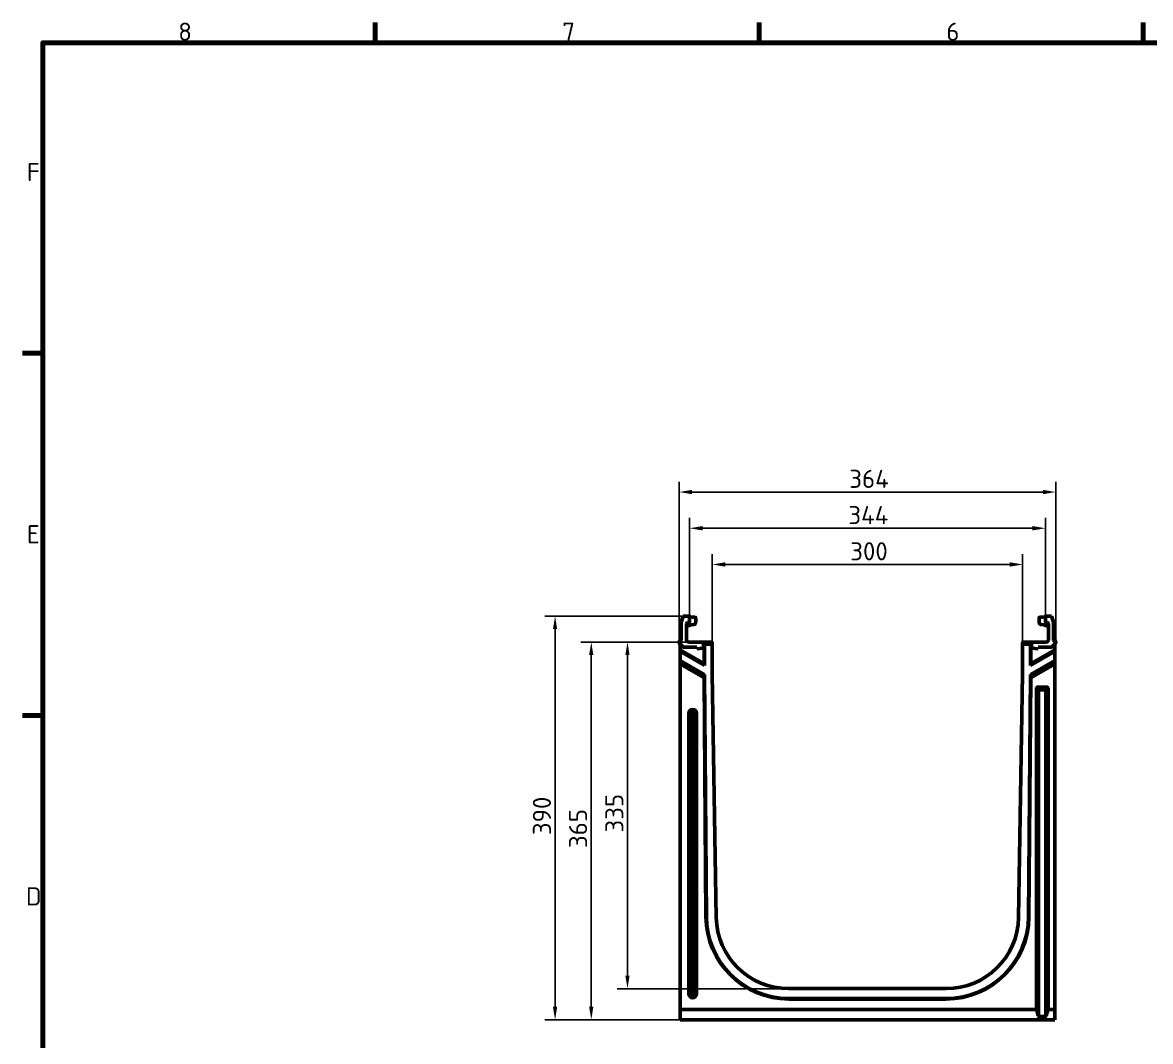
# Model space of a CAD drawing. Header units: millimetres. Extents: x 0 to 4362, y -130 to 2100.
# Drawn here: x 31 to 1121, y 1085 to 2070 of the extents above; entities that cross this region are included whole.
import ezdxf

# ---------------------------------------------------------------- set-up
doc = ezdxf.new("R2010")
doc.units = ezdxf.units.MM
doc.header["$LTSCALE"] = 5
for name, color, linetype, lineweight in [('Bemaßung (ISO)', 7, 'Continuous', 25), ('Rahmen (ISO)', 7, 'Continuous', 70), ('Sichtbar (ISO)', 7, 'Continuous', 50), ('Sichtbar schmal (ISO)', 7, 'Continuous', 35)]:
    doc.layers.add(name, color=color, linetype=linetype, lineweight=lineweight)
doc.styles.add('Notiztext (DIN)', font='isocpeur.ttf')
doc.styles.add('TXT 3_5', font='isocpeur.ttf')
doc.dimstyles.new('Anrin Standard (DIN)', dxfattribs={"dimscale": 5, "dimtxt": 3.5, "dimasz": 2.5, "dimexe": 2, "dimexo": 0, "dimgap": 0.8, "dimtad": 1, "dimrnd": 1e-08, "dimtxsty": 'TXT 3_5', "dimcen": 0.09, "dimdle": 10, "dimclrd": 256, "dimclre": 256, "dimclrt": 256, "dimadec": 0, "dimazin": 2, "dimtfac": 0.714286, "dimtmove": 0, "dimatfit": 3, "dimfxl": 1, "dimtolj": 1, "dimlwd": -1, "dimlwe": -1, "dimarcsym": 0})

# ---------------------------------------------------------------- blocks, each defined once
blk = doc.blocks.new('Ränder Standardrahmen')
at = {"layer": 'Rahmen (ISO)'}
for p, q in [((74.25, 410), (74.25, 413.9)), ((148.5, 410), (148.5, 413.9)), ((222.75, 410), (222.75, 413.9)), ((10, 350), (6.1, 350)), ((10, 280), (6.1, 280))]:
    blk.add_line(p, q, dxfattribs=at)
at = {"layer": 'Rahmen (ISO)', "flags": 128}
blk.add_lwpolyline([(10, 10), (10, 410), (584, 410), (584, 10), (10, 10)], dxfattribs=at)
at = {"layer": 'Rahmen (ISO)', "char_height": 3.5, "attachment_point": 7, "style": 'Notiztext (DIN)'}
for s, insert in [('8', (36.2, 410.4)), ('7', (110.45, 410.4)), ('6', (184.7, 410.4)), ('F', (6.93, 383.25)), ('E', (6.93, 313.25)), ('D', (6.75, 243.25))]:
    blk.add_mtext(s, dxfattribs=dict(at, insert=insert))
blk = doc.blocks.new('*D30')
at = {"layer": 'Bemaßung (ISO)', "transparency": 16777216}
for p, q in [((665.3, 1471.3), (665.3, 1625.8)), ((1029.3, 1471.3), (1029.3, 1625.8)), ((677.8, 1615.8), (1016.8, 1615.8))]:
    blk.add_line(p, q, dxfattribs=at)
for points in [[(677.8, 1617.9), (677.8, 1613.7), (665.3, 1615.8)], [(1016.8, 1617.9), (1016.8, 1613.7), (1029.3, 1615.8)]]:
    blk.add_solid(points, dxfattribs=at)
at = {"layer": 'Defpoints', "color": 0, "transparency": 16777216}
for p in [(1029.3, 1615.8), (665.3, 1471.3), (1029.3, 1471.3)]:
    blk.add_point(p, dxfattribs=at)
at = {"layer": 'Bemaßung (ISO)', "transparency": 16777216, "insert": (829.7, 1637.3), "char_height": 17.5, "attachment_point": 1, "style": 'TXT 3_5'}
blk.add_mtext('\\A1;364', dxfattribs=at)
blk = doc.blocks.new('*D31')
at = {"layer": 'Bemaßung (ISO)', "transparency": 16777216}
for p, q in [((675.3, 1495.3), (675.3, 1590.8)), ((1019.3, 1495.3), (1019.3, 1590.8)), ((687.8, 1580.8), (1006.8, 1580.8))]:
    blk.add_line(p, q, dxfattribs=at)
for points in [[(687.8, 1582.9), (687.8, 1578.7), (675.3, 1580.8)], [(1006.8, 1582.9), (1006.8, 1578.7), (1019.3, 1580.8)]]:
    blk.add_solid(points, dxfattribs=at)
at = {"layer": 'Defpoints', "color": 0, "transparency": 16777216}
for p in [(1019.3, 1580.8), (675.3, 1495.3), (1019.3, 1495.3)]:
    blk.add_point(p, dxfattribs=at)
at = {"layer": 'Bemaßung (ISO)', "transparency": 16777216, "insert": (828.8, 1602.3), "char_height": 17.5, "attachment_point": 1, "style": 'TXT 3_5'}
blk.add_mtext('\\A1;344', dxfattribs=at)
blk = doc.blocks.new('*D32')
at = {"layer": 'Bemaßung (ISO)', "transparency": 16777216}
for p, q in [((697.3, 1470.3), (697.3, 1555.8)), ((997.3, 1470.3), (997.3, 1555.8)), ((709.8, 1545.8), (984.8, 1545.8))]:
    blk.add_line(p, q, dxfattribs=at)
for points in [[(709.8, 1547.9), (709.8, 1543.7), (697.3, 1545.8)], [(984.8, 1547.9), (984.8, 1543.7), (997.3, 1545.8)]]:
    blk.add_solid(points, dxfattribs=at)
at = {"layer": 'Defpoints', "color": 0, "transparency": 16777216}
for p in [(997.3, 1545.8), (697.3, 1470.3), (997.3, 1470.3)]:
    blk.add_point(p, dxfattribs=at)
at = {"layer": 'Bemaßung (ISO)', "transparency": 16777216, "insert": (830.6, 1567.3), "char_height": 17.5, "attachment_point": 1, "style": 'TXT 3_5'}
blk.add_mtext('\\A1;300', dxfattribs=at)
blk = doc.blocks.new('*D33')
at = {"layer": 'Bemaßung (ISO)', "transparency": 16777216}
for p, q in [((674.3, 1470.8), (605.3, 1470.8)), ((615.3, 1458.3), (615.3, 1148.3)), ((771.1, 1135.8), (605.3, 1135.8))]:
    blk.add_line(p, q, dxfattribs=at)
for points in [[(613.2, 1458.3), (617.3, 1458.3), (615.3, 1470.8)], [(613.2, 1148.3), (617.3, 1148.3), (615.3, 1135.8)]]:
    blk.add_solid(points, dxfattribs=at)
at = {"layer": 'Defpoints', "color": 0, "transparency": 16777216}
for p in [(674.3, 1470.8), (615.3, 1135.8), (771.1, 1135.8)]:
    blk.add_point(p, dxfattribs=at)
at = {"layer": 'Bemaßung (ISO)', "transparency": 16777216, "insert": (593.8, 1286.7), "char_height": 17.5, "attachment_point": 1, "rotation": 90, "style": 'TXT 3_5'}
blk.add_mtext('\\A1;335', dxfattribs=at)
blk = doc.blocks.new('*D34')
at = {"layer": 'Bemaßung (ISO)', "transparency": 16777216}
for p, q in [((674.3, 1470.8), (570.3, 1470.8)), ((580.3, 1458.3), (580.3, 1118.3)), ((666.3, 1105.8), (570.3, 1105.8))]:
    blk.add_line(p, q, dxfattribs=at)
for points in [[(578.2, 1458.3), (582.3, 1458.3), (580.3, 1470.8)], [(578.2, 1118.3), (582.3, 1118.3), (580.3, 1105.8)]]:
    blk.add_solid(points, dxfattribs=at)
at = {"layer": 'Defpoints', "color": 0, "transparency": 16777216}
for p in [(674.3, 1470.8), (580.3, 1105.8), (666.3, 1105.8)]:
    blk.add_point(p, dxfattribs=at)
at = {"layer": 'Bemaßung (ISO)', "transparency": 16777216, "insert": (558.8, 1271.7), "char_height": 17.5, "attachment_point": 1, "rotation": 90, "style": 'TXT 3_5'}
blk.add_mtext('\\A1;365', dxfattribs=at)
blk = doc.blocks.new('*D35')
at = {"layer": 'Bemaßung (ISO)', "transparency": 16777216}
for p, q in [((669.3, 1495.8), (535.3, 1495.8)), ((545.3, 1483.3), (545.3, 1118.3)), ((666.3, 1105.8), (535.3, 1105.8))]:
    blk.add_line(p, q, dxfattribs=at)
for points in [[(543.2, 1483.3), (547.3, 1483.3), (545.3, 1495.8)], [(543.2, 1118.3), (547.3, 1118.3), (545.3, 1105.8)]]:
    blk.add_solid(points, dxfattribs=at)
at = {"layer": 'Defpoints', "color": 0, "transparency": 16777216}
for p in [(669.3, 1495.8), (545.3, 1105.8), (666.3, 1105.8)]:
    blk.add_point(p, dxfattribs=at)
at = {"layer": 'Bemaßung (ISO)', "transparency": 16777216, "insert": (523.8, 1284.2), "char_height": 17.5, "attachment_point": 1, "rotation": 90, "style": 'TXT 3_5'}
blk.add_mtext('\\A1;390', dxfattribs=at)

msp = doc.modelspace()

# ---------------------------------------------------------------- linework, layer by layer
at = {"layer": 'Sichtbar (ISO)'}
for p, q in [((667.278, 1489.906), (669.252, 1495.829)), ((669.252, 1495.829), (674.752, 1495.829)), ((680.795, 1494.869), (675.251, 1495.354)), ((675.252, 1495.329), (675.252, 1490.279)), ((681.252, 1489.662), (681.252, 1494.371)), ((1013.252, 1494.371), (1013.252, 1489.662)), ((1019.252, 1495.354), (1013.708, 1494.869)), ((1019.252, 1490.279), (1019.252, 1495.329)), ((1019.752, 1495.829), (1025.252, 1495.829)), ((1025.252, 1495.829), (1027.226, 1489.906)), ((667.252, 1472.829), (667.252, 1489.748)), ((672.252, 1488.613), (672.252, 1472.829)), ((674.804, 1489.782), (673.147, 1489.608)), ((674.078, 1487.201), (679.426, 1487.669)), ((674.078, 1486.683), (675.295, 1486.789)), ((675.752, 1487.287), (675.752, 1487.348)), ((1015.078, 1487.669), (1020.426, 1487.201)), ((1018.752, 1487.348), (1018.752, 1487.287)), ((1019.208, 1486.789), (1020.426, 1486.683)), ((1021.356, 1489.608), (1019.7, 1489.782)), ((1022.252, 1472.829), (1022.252, 1488.613)), ((1027.252, 1489.748), (1027.252, 1472.829)), ((665.252, 1470.036), (665.252, 1471.329)), ((669.105, 1465.976), (665.398, 1469.683)), ((665.752, 1471.829), (666.252, 1471.829)), ((669.105, 1465.976), (666.252, 1468.829)), ((666.252, 1463.304), (666.252, 1468.829)), ((666.252, 1461.757), (666.252, 1463.304)), ((666.252, 1463.304), (689.252, 1450.025)), ((666.252, 1452.851), (666.252, 1461.757)), ((689.689, 1448.226), (666.252, 1461.757)), ((682.252, 1465.829), (669.459, 1465.829)), ((682.252, 1465.829), (669.459, 1465.829)), ((674.252, 1470.829), (688.269, 1470.829)), ((682.252, 1464.252), (682.252, 1465.829)), ((682.252, 1464.252), (682.252, 1465.829)), ((688.321, 1464.89), (682.252, 1464.252)), ((688.321, 1464.89), (682.252, 1464.252)), ((688.716, 1470.829), (688.269, 1470.829)), ((689.66, 1470.829), (688.716, 1470.829)), ((688.771, 1465.388), (688.771, 1470.329)), ((688.771, 1468.829), (688.771, 1465.388)), ((688.771, 1468.829), (689.252, 1468.829)), ((689.252, 1468.829), (689.689, 1468.829)), ((689.252, 1450.025), (689.252, 1468.829)), ((696.752, 1470.829), (689.66, 1470.829)), ((689.689, 1468.829), (697.252, 1468.829)), ((689.689, 1468.829), (689.689, 1448.226)), ((697.252, 1468.829), (697.252, 1470.329)), ((697.252, 1468.829), (697.252, 1439.829)), ((997.252, 1470.329), (997.252, 1468.829)), ((997.252, 1468.829), (1004.814, 1468.829)), ((997.252, 1439.829), (997.252, 1468.829)), ((1004.844, 1470.829), (997.752, 1470.829)), ((1004.814, 1468.829), (1005.252, 1468.829)), ((1004.814, 1448.226), (1004.814, 1468.829)), ((1028.252, 1461.757), (1004.814, 1448.226)), ((1005.788, 1470.829), (1004.844, 1470.829)), ((1005.252, 1468.829), (1005.252, 1450.025)), ((1005.733, 1468.829), (1005.252, 1468.829)), ((1005.252, 1450.025), (1028.252, 1463.304)), ((1005.733, 1470.329), (1005.733, 1465.388)), ((1005.733, 1465.388), (1005.733, 1468.829)), ((1006.235, 1470.829), (1005.788, 1470.829)), ((1012.252, 1464.252), (1006.183, 1464.89)), ((1012.252, 1464.252), (1006.183, 1464.89)), ((1006.235, 1470.829), (1020.252, 1470.829)), ((1012.252, 1465.829), (1012.252, 1464.252)), ((1025.045, 1465.829), (1012.252, 1465.829)), ((1025.045, 1465.829), (1012.252, 1465.829)), ((1012.252, 1465.829), (1012.252, 1464.252)), ((1029.105, 1469.683), (1025.398, 1465.976)), ((1028.252, 1468.829), (1025.398, 1465.976)), ((1028.252, 1471.829), (1028.752, 1471.829)), ((1028.252, 1463.304), (1028.252, 1468.829)), ((1028.252, 1463.304), (1028.252, 1461.757)), ((1028.252, 1461.757), (1028.252, 1452.851)), ((1029.252, 1471.329), (1029.252, 1470.036)), ((666.252, 1452.851), (689.693, 1439.317)), ((666.252, 1449.518), (666.252, 1452.851)), ((1004.81, 1439.317), (1028.252, 1452.851)), ((1028.252, 1452.851), (1028.252, 1449.518)), ((666.252, 1115.829), (666.252, 1449.518)), ((689.28, 1436.222), (666.252, 1449.518)), ((689.252, 1450.025), (689.689, 1448.226)), ((689.693, 1439.317), (689.28, 1436.222)), ((689.693, 1439.317), (691.55, 1205.198)), ((697.252, 1439.829), (701.119, 1204.678)), ((993.384, 1204.678), (997.252, 1439.829)), ((1002.954, 1205.198), (1004.81, 1439.317)), ((1005.223, 1436.222), (1004.81, 1439.317)), ((1004.814, 1448.226), (1005.252, 1450.025)), ((1028.252, 1449.518), (1005.223, 1436.222)), ((1028.252, 1115.829), (1028.252, 1449.518)), ((691.112, 1205.195), (689.28, 1436.222)), ((1005.223, 1436.222), (1003.391, 1205.195)), ((771.11, 1135.829), (923.394, 1135.829)), ((771.11, 1126.267), (923.394, 1126.267)), ((923.394, 1125.829), (771.11, 1125.829)), ((1009.985, 1115.829), (666.252, 1115.829)), ((666.252, 1115.829), (666.252, 1105.829)), ((1012.429, 1109.57), (1010.95, 1115.088)), ((1021.553, 1115.088), (1020.075, 1109.57)), ((1028.252, 1115.829), (1022.519, 1115.829)), ((1028.252, 1105.829), (1028.252, 1115.829)), ((666.252, 1105.829), (1028.252, 1105.829)), ((1019.109, 1108.829), (1013.395, 1108.829))]:
    msp.add_line(p, q, dxfattribs=at)
for centre, radius, start, end in [((674.752, 1495.329), 0.5, 0, 90), ((680.752, 1494.371), 0.5, 0, 85), ((1013.752, 1494.371), 0.5, 95, 180), ((1019.752, 1495.329), 0.5, 90, 180), ((667.752, 1489.748), 0.5, 161.565051, 180), ((673.252, 1488.613), 1, 96, 180), ((674.252, 1485.209), 2, 95, 180), ((674.252, 1484.69), 2, 95, 180), ((674.752, 1490.279), 0.5, 276, 0), ((675.252, 1487.287), 0.5, 275, 0), ((679.252, 1489.662), 2, 275, 0), ((1015.252, 1489.662), 2, 180, 265), ((1019.252, 1487.287), 0.5, 180, 265), ((1019.752, 1490.279), 0.5, 180, 264), ((1020.252, 1485.209), 2, 0, 85), ((1020.252, 1484.69), 2, 0, 85), ((1021.252, 1488.613), 1, 0, 84), ((1026.752, 1489.748), 0.5, 0, 18.434949), ((666.252, 1472.829), 1, 270, 0), ((674.252, 1472.829), 2, 180, 270), ((1020.252, 1472.829), 2, 270, 0), ((1028.252, 1472.829), 1, 180, 270), ((665.752, 1471.329), 0.5, 90, 180), ((665.752, 1470.036), 0.5, 180, 225), ((669.459, 1466.329), 0.5, 225, 270), ((669.459, 1466.329), 0.5, 225, 270), ((696.752, 1470.329), 0.5, 0, 90), ((997.752, 1470.329), 0.5, 90, 180), ((1025.045, 1466.329), 0.5, 270, 315), ((1025.045, 1466.329), 0.5, 270, 315), ((1028.752, 1471.329), 0.5, 0, 90), ((1028.752, 1470.036), 0.5, 315, 0), ((771.11, 1205.829), 80, 180.454313, 270), ((771.11, 1205.829), 79.563, 180.454313, 270), ((771.11, 1205.829), 70, 180.94228, 270), ((923.394, 1205.829), 79.563, 270, 359.545687), ((923.394, 1205.829), 80, 270, 359.545687), ((923.394, 1205.829), 70, 270, 359.05772), ((1009.985, 1114.829), 1, 15, 90), ((1022.519, 1114.829), 1, 90, 165), ((1013.395, 1109.829), 1, 195, 270), ((1019.109, 1109.829), 1, 270, 345)]:
    msp.add_arc(centre, radius, start, end, dxfattribs=at)
for centre, major_axis, ratio, start_param, end_param in [((688.269, 1470.329), (0.502, 0), 0.9961947, 0, 1.57079633), ((688.269, 1465.388), (0.499, 0.052), 0.9961529, 4.71238898, 6.1788655), ((688.269, 1465.388), (0.499, 0.052), 0.9961529, 4.71238898, 6.1788655), ((1006.235, 1470.329), (-0.502, 0), 0.9961947, 4.71238898, 6.28318531), ((1006.235, 1465.388), (-0.499, 0.052), 0.9961529, 0.10431981, 1.57079633), ((1006.235, 1465.388), (-0.499, 0.052), 0.9961529, 0.10431981, 1.57079633)]:
    msp.add_ellipse(centre, major_axis=major_axis, ratio=ratio, start_param=start_param, end_param=end_param, dxfattribs=at)
at = {"layer": 'Sichtbar schmal (ISO)'}
for p, q in [((675.252, 1494.82), (680.881, 1494.327)), ((680.881, 1494.327), (680.881, 1489.618)), ((1013.623, 1494.327), (1019.252, 1494.82)), ((1013.623, 1489.618), (1013.623, 1494.327)), ((679.512, 1488.124), (674.163, 1487.656)), ((675.381, 1487.287), (674.163, 1487.181)), ((675.381, 1487.315), (675.381, 1487.287)), ((675.381, 1487.287), (675.752, 1487.287)), ((1020.341, 1487.656), (1014.992, 1488.124)), ((1018.752, 1487.287), (1019.122, 1487.287)), ((1019.122, 1487.287), (1019.122, 1487.315)), ((1020.34, 1487.181), (1019.122, 1487.287)), ((688.771, 1470.329), (689.214, 1470.329)), ((689.214, 1470.329), (689.686, 1470.329)), ((689.214, 1470.329), (689.214, 1468.829)), ((689.686, 1470.329), (696.778, 1470.329)), ((689.686, 1468.829), (689.686, 1470.329)), ((696.778, 1470.329), (697.252, 1470.329)), ((696.778, 1470.329), (696.778, 1468.829)), ((997.252, 1470.329), (997.726, 1470.329)), ((997.726, 1470.329), (1004.818, 1470.329)), ((997.726, 1468.829), (997.726, 1470.329)), ((1004.818, 1470.329), (1005.29, 1470.329)), ((1004.818, 1470.329), (1004.818, 1468.829)), ((1005.29, 1468.829), (1005.29, 1470.329)), ((1005.29, 1470.329), (1005.733, 1470.329)), ((1009.985, 1425.665), (1010.95, 1425.665)), ((1009.985, 1425.665), (1009.985, 1115.829)), ((1010.95, 1115.088), (1010.95, 1425.665)), ((1010.95, 1425.665), (1012.429, 1424.186)), ((1011.916, 1426.63), (1011.916, 1427.596)), ((1020.587, 1427.596), (1011.916, 1427.596)), ((1011.916, 1426.63), (1020.587, 1426.63)), ((1013.395, 1425.152), (1011.916, 1426.63)), ((1012.429, 1424.186), (1013.395, 1424.186)), ((1012.429, 1424.186), (1012.429, 1109.57)), ((1013.395, 1424.186), (1013.395, 1425.152)), ((1019.109, 1425.152), (1013.395, 1425.152)), ((1013.395, 1108.829), (1013.395, 1424.186)), ((1013.395, 1424.186), (1019.109, 1424.186)), ((1020.587, 1426.63), (1019.109, 1425.152)), ((1019.109, 1425.152), (1019.109, 1424.186)), ((1019.109, 1424.186), (1020.075, 1424.186)), ((1019.109, 1424.186), (1019.109, 1108.829)), ((1020.075, 1424.186), (1021.553, 1425.665)), ((1020.075, 1109.57), (1020.075, 1424.186)), ((1020.587, 1427.596), (1020.587, 1426.63)), ((1021.553, 1425.665), (1022.519, 1425.665)), ((1021.553, 1425.665), (1021.553, 1115.088)), ((1022.519, 1115.829), (1022.519, 1425.665)), ((673.985, 1401.829), (673.985, 1130.829)), ((674.95, 1401.829), (673.985, 1401.829)), ((674.95, 1130.829), (674.95, 1401.829)), ((674.95, 1401.829), (676.161, 1401.829)), ((676.161, 1401.829), (676.161, 1130.829)), ((676.161, 1401.829), (677.127, 1401.829)), ((677.127, 1130.829), (677.127, 1401.829)), ((680.343, 1401.829), (679.377, 1401.829)), ((679.377, 1401.829), (679.377, 1130.829)), ((680.343, 1130.829), (680.343, 1401.829)), ((681.553, 1401.829), (680.343, 1401.829)), ((681.553, 1401.829), (682.519, 1401.829)), ((681.553, 1401.829), (681.553, 1130.829)), ((682.519, 1130.829), (682.519, 1401.829)), ((691.112, 1205.195), (691.55, 1205.198)), ((1003.391, 1205.195), (1002.954, 1205.198)), ((674.95, 1130.829), (673.985, 1130.829)), ((674.95, 1130.829), (676.161, 1130.829)), ((676.161, 1130.829), (677.127, 1130.829)), ((679.377, 1130.829), (680.343, 1130.829)), ((681.553, 1130.829), (680.343, 1130.829)), ((682.519, 1130.829), (681.553, 1130.829)), ((771.11, 1125.829), (771.11, 1126.267)), ((923.394, 1125.829), (923.394, 1126.267))]:
    msp.add_line(p, q, dxfattribs=at)
for centre, radius, start, end in [((674.381, 1485.165), 2.5, 95, 148.382498), ((674.381, 1484.69), 2.5, 95, 122.469902), ((679.381, 1489.618), 1.5, 275, 0), ((1015.123, 1489.618), 1.5, 180, 265), ((1020.122, 1484.69), 2.5, 57.530098, 85), ((1020.123, 1485.165), 2.5, 31.617502, 85), ((678.252, 1401.829), 4.267, 0, 180), ((678.252, 1401.829), 3.301, 0, 180), ((678.252, 1401.829), 2.091, 0, 180), ((678.252, 1401.829), 1.125, 0, 180), ((678.252, 1130.829), 4.267, 180, 0), ((678.252, 1130.829), 3.301, 180, 0), ((678.252, 1130.829), 2.091, 180, 0), ((678.252, 1130.829), 1.125, 180, 0)]:
    msp.add_arc(centre, radius, start, end, dxfattribs=at)
for centre, major_axis, ratio, start_param, end_param in [((680.752, 1494.371), (0.044, 0.498), 0.26499843, 4.64799212, 6.28318531), ((680.752, 1494.371), (0.5, 0), 0.09020567, 4.97316888, 6.28318531), ((1013.752, 1494.371), (-0.5, 0), 0.09020567, 0, 1.31001643), ((1013.752, 1494.371), (-0.044, 0.498), 0.26499843, 0, 1.63519319), ((674.034, 1487.699), (0.044, -0.498), 0.25075913, 0, 1.46128173), ((674.034, 1487.181), (0.044, -0.498), 0.25789978, 0, 1.54823685), ((675.252, 1487.287), (0.044, -0.498), 0.25789978, 0, 1.54823685), ((679.383, 1488.167), (0.044, -0.498), 0.25075913, 0, 1.46128173), ((680.752, 1489.662), (0.5, 0), 0.09020567, 4.97316888, 6.28318531), ((1013.752, 1489.662), (-0.5, 0), 0.09020567, 0, 1.31001643), ((1015.121, 1488.167), (-0.044, -0.498), 0.25075913, 4.82190358, 6.28318531), ((1019.252, 1487.287), (-0.044, -0.498), 0.25789978, 4.73494846, 6.28318531), ((1020.47, 1487.181), (-0.044, -0.498), 0.25789978, 4.73494846, 6.28318531), ((1020.47, 1487.699), (-0.044, -0.498), 0.25075913, 4.82190358, 6.28318531), ((688.716, 1470.329), (0, 0.5), 0.9961947, 4.71238898, 6.28318531), ((689.66, 1470.329), (0, 0.5), 0.05233596, 4.71238898, 6.28318531), ((696.752, 1470.329), (0, 0.5), 0.05233596, 4.71238898, 6.28318531), ((997.752, 1470.329), (0, 0.5), 0.05233596, 0, 1.57079633), ((1004.844, 1470.329), (0, 0.5), 0.05233596, 0, 1.57079633), ((1005.788, 1470.329), (0, 0.5), 0.9961947, 0, 1.57079633), ((1012.055, 1425.526), (-1.512, 1.512), 0.93511313, 5.53130589, 7.03506472), ((1012.055, 1425.526), (-0.851, 0.851), 0.83079558, 5.53130589, 7.03506472), ((1013.395, 1424.186), (-0.707, -0.707), 0.93511313, 3.96050957, 5.46426839), ((1019.109, 1424.186), (-0.707, 0.707), 0.93511313, 3.96050957, 5.46426839), ((1020.449, 1425.526), (1.512, 1.512), 0.93511313, 5.53130589, 7.03506472), ((1020.449, 1425.526), (0.851, 0.851), 0.83079558, 5.53130589, 7.03506472)]:
    msp.add_ellipse(centre, major_axis=major_axis, ratio=ratio, start_param=start_param, end_param=end_param, dxfattribs=at)

# ---------------------------------------------------------------- block references
at = {"xscale": 5, "yscale": 5, "zscale": 5}
msp.add_blockref('Ränder Standardrahmen', (0, 0), dxfattribs=at)

# ---------------------------------------------------------------- dimensions: what is measured, and where the dimension line sits
at = {"layer": 'Bemaßung (ISO)'}
for base, p1, p2, picture, middle in [((1029.252, 1615.829), (665.252, 1471.329), (1029.252, 1471.329), '*D30', (847.202, 1615.829)), ((997.252, 1545.829), (697.252, 1470.329), (997.252, 1470.329), '*D32', (847.202, 1545.829))]:
    dim = msp.add_linear_dim(base=base, p1=p1, p2=p2, dimstyle='Anrin Standard (DIN)', override={"dimgap": 0.8, "dimdec": 2, "dimtol": 0, "dimlim": 0, "dimtp": 0, "dimtm": 0, "dimtdec": 2, "dimtofl": 0, "dimatfit": 1}, dxfattribs=at)
    dim.commit()
    dim.dimension.update_dxf_attribs({"geometry": picture, "text_midpoint": middle, "dimtype": 160})
for base, p1, p2, angle, picture, middle in [((1019.252, 1580.829), (675.252, 1495.329), (1019.252, 1495.329), 180, '*D31', (847.202, 1580.829)), ((545.252, 1105.829), (669.252, 1495.829), (666.252, 1105.829), 270, '*D35', (545.252, 1300.779)), ((580.252, 1105.829), (674.252, 1470.829), (666.252, 1105.829), 270, '*D34', (580.252, 1288.279)), ((615.252, 1135.829), (674.252, 1470.829), (771.11, 1135.829), 270, '*D33', (615.252, 1303.279))]:
    dim = msp.add_linear_dim(base=base, p1=p1, p2=p2, angle=angle, dimstyle='Anrin Standard (DIN)', override={"dimgap": 0.8, "dimdec": 2, "dimtol": 0, "dimlim": 0, "dimtp": 0, "dimtm": 0, "dimtdec": 2, "dimtofl": 0, "dimatfit": 1}, dxfattribs=at)
    dim.commit()
    dim.dimension.update_dxf_attribs({"geometry": picture, "text_midpoint": middle, "dimtype": 160})

doc.saveas('drawing.dxf')
